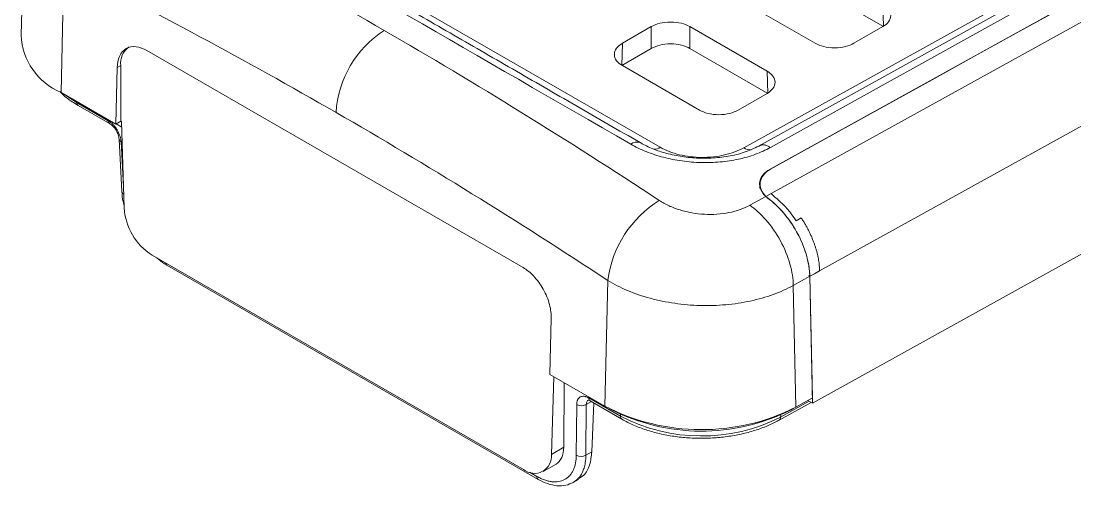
# Model space of a CAD drawing. Header units: millimetres. Extents: x 6 to 426, y 10 to 307.
# Drawn here: x 300.4 to 339.02, y 95.99 to 113.03 of the extents above; entities that cross this region are included whole.
import ezdxf

# ---------------------------------------------------------------- set-up
doc = ezdxf.new("R2010")
doc.units = ezdxf.units.MM

msp = doc.modelspace()

# ---------------------------------------------------------------- linework, layer by layer
at = {"color": 7, "linetype": 'Continuous', "lineweight": 15}
for p, q in [((357.6313, 125.4741), (326.8862, 108.3888)), ((327.451, 108.4625), (358.1581, 125.5244)), ((327.8572, 108.3971), (358.5657, 125.4597)), ((360.4367, 124.7301), (327.8871, 106.712)), ((329.661, 103.8754), (362.0202, 121.7971)), ((323.8197, 108.4057), (308.0499, 117.5094)), ((362.0918, 117.1839), (329.4052, 99.0198)), ((300.539, 116.9642), (300.3963, 112.5135)), ((301.9631, 115.0324), (301.8599, 110.4191)), ((332.0034, 112.8305), (329.1501, 114.4777)), ((326.6752, 113.8513), (329.5038, 112.2184)), ((331.9787, 113.6471), (332.0034, 112.8305)), ((323.4934, 112.8308), (322.4326, 112.2184)), ((323.4934, 112.8308), (323.4934, 112.0285)), ((327.7361, 111.1979), (324.9074, 112.8308)), ((324.9074, 112.0285), (324.9074, 112.8308)), ((330.9178, 112.2184), (331.9787, 112.8308)), ((322.4079, 111.4018), (322.4326, 112.2184)), ((323.4934, 112.0285), (322.4079, 111.4018)), ((327.7608, 110.3813), (324.9074, 112.0285)), ((305.0058, 111.9546), (318.7944, 103.9946)), ((303.8711, 109.258), (303.9174, 111.3261)), ((303.9174, 111.3261), (304.0479, 111.4014)), ((304.0479, 111.4014), (304.0479, 109.36)), ((322.4326, 111.4021), (325.2612, 109.7691)), ((327.7361, 111.1979), (327.7608, 110.3813)), ((301.8599, 110.4191), (303.8711, 109.258)), ((326.6752, 109.7691), (327.7361, 110.3816)), ((302.4325, 110.0502), (303.5908, 109.3816)), ((302.4843, 109.9411), (303.6425, 109.2724)), ((303.8711, 109.258), (304.0479, 109.36)), ((304.0777, 109.3428), (304.0479, 109.36)), ((304.0777, 109.3428), (304.1715, 106.1853)), ((303.8757, 109.2606), (304.0837, 109.1406)), ((303.9888, 108.7051), (304.0902, 106.7811)), ((327.494, 108.4773), (327.451, 108.4625)), ((327.4823, 107.089), (327.4685, 106.8917)), ((327.693, 106.604), (327.107, 106.2796)), ((327.8864, 106.7108), (327.6956, 106.6051)), ((328.9858, 105.8211), (328.8052, 105.7142)), ((305.1962, 104.4511), (318.8095, 96.5923)), ((305.7364, 104.0878), (319.3497, 96.2291)), ((321.7923, 98.9123), (321.8955, 103.5257)), ((328.6973, 103.3414), (329.3044, 103.6777)), ((329.4052, 99.0198), (329.301, 103.6759)), ((329.303, 103.6749), (329.4763, 103.7709)), ((329.4044, 99.2123), (329.3044, 103.6777)), ((329.4763, 103.7709), (329.6633, 103.8745)), ((328.6973, 103.3414), (328.7954, 98.8738)), ((319.8273, 102.1415), (319.781, 100.0734)), ((319.781, 100.0734), (321.7923, 98.9123)), ((319.8342, 97.1435), (319.9218, 99.9921)), ((320.303, 99.772), (320.2845, 97.4035)), ((320.7444, 97.1148), (320.7589, 98.9718)), ((321.0978, 97.113), (321.1123, 98.9701)), ((321.2066, 99.2122), (322.3649, 98.5435)), ((321.2584, 99.103), (322.4166, 98.4344)), ((321.3851, 99.0298), (321.3138, 97.2377)), ((328.1818, 98.402), (329.3501, 99.0512)), ((328.7954, 98.8738), (329.4044, 99.2123)), ((329.2337, 99.1174), (329.4052, 99.0198)), ((328.6978, 98.821), (328.6174, 98.7764)), ((319.8342, 97.1435), (320.2845, 97.4035)), ((321.0978, 97.113), (321.3138, 97.2377)), ((319.5344, 96.5206), (320.0029, 96.791)), ((320.6111, 96.1029), (320.828, 96.2281))]:
    msp.add_line(p, q, dxfattribs=at)
at = {"color": 8, "linetype": 'Continuous', "lineweight": 15}
for p, q in [((302.4316, 110.089), (302.4325, 110.0502)), ((304.0618, 108.6109), (304.1482, 106.9699)), ((329.2615, 103.6983), (329.302, 103.6752)), ((321.1123, 98.9701), (321.3005, 99.0787)), ((328.2337, 98.5112), (329.2786, 99.0919)), ((322.3649, 98.5435), (322.3634, 98.6115)), ((328.2354, 98.5856), (328.2337, 98.5112)), ((328.6175, 98.7797), (328.6174, 98.7764)), ((319.0306, 96.4926), (319.2979, 96.3382))]:
    msp.add_line(p, q, dxfattribs=at)
at = {"color": 7, "linetype": 'Continuous', "lineweight": 15, "flags": 128}
for points in [[(359.6615, 125.2328), (341.8466, 115.3634), (327.847, 107.6069)], [(327.8604, 107.598), (330.4635, 109.0402), (333.7899, 110.8831), (335.4532, 111.8046), (337.1164, 112.726), (338.7796, 113.6475), (340.4428, 114.5689), (343.7693, 116.4117), (344.2016, 116.6512), (345.9307, 117.6091), (349.3889, 119.5249), (351.118, 120.4828), (352.8471, 121.4406), (354.5762, 122.3985), (356.3053, 123.3564), (359.6756, 125.2233)]]:
    msp.add_lwpolyline(points, dxfattribs=at)
at = {"color": 8, "linetype": 'Continuous', "lineweight": 15, "flags": 128}
msp.add_lwpolyline([(302.4325, 110.0502), (302.0454, 110.3077), (302.0239, 110.3244)], dxfattribs=at)
at = {"color": 7, "linetype": 'Continuous', "lineweight": 15}
for centre, radius, start, end in [((302.7709, 112.6143), 2.3768, 182.4308, 247.46092), ((315.7875, 109.4451), 3.8565, 122.67417, 176.45976), ((304.7599, 111.4929), 0.7179, 123.98571, 187.32637), ((322.9581, 108.2611), 0.3396, 67.90863, 130.03152), ((325.9682, 102.9765), 4.1095, 122.08852, 172.3198), ((306.4059, 106.3357), 2.2394, 183.84995, 237.30491), ((320.9372, 99.2908), 0.3654, 240.80136, 298.63015), ((325.3316, 105.758), 7.7065, 242.66055, 296.7095), ((325.3314, 105.3074), 7.3111, 242.66059, 296.70945), ((325.3308, 104.2492), 6.4305, 242.53442, 296.83562), ((319.2101, 97.0757), 0.6277, 230.34512, 6.20236), ((320.9227, 97.4338), 0.3654, 240.80037, 298.63111)]:
    msp.add_arc(centre, radius, start, end, dxfattribs=at)
at = {"color": 8, "linetype": 'Continuous', "lineweight": 15}
for centre, radius, start, end in [((302.555, 110.0415), 0.1228, 175.90419, 234.80571), ((303.7129, 109.3727), 0.1224, 175.85293, 235.41434), ((304.1081, 108.722), 0.1204, 187.60512, 247.36366), ((323.5642, 108.8187), 0.4857, 272.30678, 301.74451), ((327.1296, 108.7527), 0.4378, 236.21146, 272.97916), ((304.2072, 106.7974), 0.1182, 187.89131, 244.58349), ((305.7997, 104.1816), 0.1131, 187.14768, 235.97927), ((321.3292, 99.2034), 0.1228, 175.90419, 234.80571), ((322.4874, 98.5347), 0.1228, 175.90031, 234.84296), ((328.1124, 98.5019), 0.1217, 304.81138, 4.40074), ((319.4205, 96.3295), 0.1228, 175.90596, 234.81787)]:
    msp.add_arc(centre, radius, start, end, dxfattribs=at)
at = {"color": 7, "linetype": 'Continuous', "lineweight": 15}
msp.add_ellipse((319.2589, 98.0358), major_axis=(-0.7526, 1.2397), ratio=0.5620769, start_param=3.1291684, end_param=3.8797412, dxfattribs=at)
for points in [[(313.7055, 112.6913), (310.34, 114.6342), (306.9714, 116.4406), (303.6079, 118.1062)], [(306.9122, 117.6582), (311.8971, 114.7817), (317.1833, 111.73), (322.7396, 108.5212)], [(301.9631, 115.0324), (305.2859, 113.387), (308.6137, 111.6025), (311.9384, 109.6832)], [(323.7851, 106.4582), (320.4336, 108.669), (317.0711, 110.7484), (313.7055, 112.6913)], [(311.9384, 109.6832), (315.2631, 107.7639), (318.5848, 105.7097), (321.8955, 103.5257)], [(327.693, 106.6039), (327.7342, 106.5652), (327.7799, 106.5268), (327.8299, 106.4884)], [(327.862, 106.4628), (327.8016, 106.5109), (327.7457, 106.5585), (327.6955, 106.6051)], [(328.8052, 105.7142), (328.6067, 106.0107), (328.3747, 106.2769), (328.1299, 106.4887)]]:
    msp.add_open_spline(points, degree=3, dxfattribs=at)
for points, knots in [([(307.316, 117.6796), (307.5073, 117.5691), (307.8898, 117.3483), (308.467, 117.0151), (309.0466, 116.6805), (309.6289, 116.3444), (310.2138, 116.0068), (310.8012, 115.6676), (311.3913, 115.327), (311.9839, 114.9849), (312.5792, 114.6412), (313.177, 114.2961), (313.7775, 113.9495), (314.3805, 113.6013), (315.1592, 113.1518), (316.1165, 112.5992), (317.2565, 111.9411), (318.405, 111.278), (319.5621, 110.6101), (320.7279, 109.9371), (321.9017, 109.2595), (322.691, 108.8038), (323.0858, 108.5758)], [0, 0, 0, 0, 0.03850427, 0.07699652, 0.11547808, 0.15395029, 0.1924145, 0.23087203, 0.26932425, 0.30777248, 0.34621807, 0.38466236, 0.42310669, 0.46155242, 0.50000088, 0.57139666, 0.64278899, 0.71418648, 0.78559773, 0.85703134, 0.9284959, 1, 1, 1, 1]), ([(331.9787, 112.8308), (332.0621, 112.8789), (332.1368, 112.9396), (332.2419, 113.0798), (332.2716, 113.1592), (332.2716, 113.3186), (332.2419, 113.398), (332.1368, 113.5383), (332.0621, 113.599), (331.9787, 113.6471)], [0, 0, 0, 0, 0.25, 0.25, 0.5, 0.5, 0.75, 0.75, 1, 1, 1, 1]), ([(324.9074, 112.8308), (324.8241, 112.8789), (324.719, 112.922), (324.4761, 112.9827), (324.3385, 112.9999), (324.0624, 112.9999), (323.9248, 112.9827), (323.6819, 112.922), (323.5768, 112.8789), (323.4934, 112.8308)], [0, 0, 0, 0, 0.25, 0.25, 0.5, 0.5, 0.75, 0.75, 1, 1, 1, 1]), ([(303.9174, 111.3261), (303.9207, 111.4723), (303.947, 111.6169), (304.0572, 111.8627), (304.1414, 111.9628), (304.354, 112.0855), (304.4816, 112.1078), (304.7454, 112.078), (304.8808, 112.0268), (305.0058, 111.9546)], [0, 0, 0, 0, 0.25, 0.25, 0.5, 0.5, 0.75, 0.75, 1, 1, 1, 1]), ([(322.4326, 112.2184), (322.3492, 112.1703), (322.2745, 112.1096), (322.1694, 111.9693), (322.1397, 111.8899), (322.1397, 111.7305), (322.1694, 111.6511), (322.2745, 111.5109), (322.3492, 111.4502), (322.4326, 111.4021)], [0, 0, 0, 0, 0.25, 0.25, 0.5, 0.5, 0.75, 0.75, 1, 1, 1, 1]), ([(324.9074, 112.0285), (324.8241, 112.0766), (324.719, 112.1197), (324.4761, 112.1805), (324.3385, 112.1976), (324.0624, 112.1976), (323.9248, 112.1805), (323.6819, 112.1197), (323.5768, 112.0766), (323.4934, 112.0285)], [0, 0, 0, 0, 0.25, 0.25, 0.5, 0.5, 0.75, 0.75, 1, 1, 1, 1]), ([(329.5038, 112.2184), (329.5872, 112.1703), (329.6923, 112.1271), (329.9352, 112.0664), (330.0728, 112.0493), (330.3489, 112.0493), (330.4865, 112.0664), (330.7294, 112.1271), (330.8345, 112.1703), (330.9178, 112.2184)], [0, 0, 0, 0, 0.25, 0.25, 0.5, 0.5, 0.75, 0.75, 1, 1, 1, 1]), ([(327.7361, 110.3816), (327.8194, 110.4297), (327.8941, 110.4903), (327.9993, 110.6306), (328.029, 110.71), (328.029, 110.8694), (327.9993, 110.9488), (327.8941, 111.0891), (327.8194, 111.1497), (327.7361, 111.1979)], [0, 0, 0, 0, 0.25, 0.25, 0.5, 0.5, 0.75, 0.75, 1, 1, 1, 1]), ([(301.8182, 110.45), (301.8541, 110.4119), (301.9806, 110.2774), (302.2088, 110.1087), (302.41, 109.9863), (302.4843, 109.9411)], [0, 0, 0, 0, 0.2002088, 0.7046692, 1, 1, 1, 1]), ([(325.2612, 109.7691), (325.3445, 109.721), (325.4496, 109.6779), (325.6926, 109.6172), (325.8302, 109.6001), (326.1062, 109.6001), (326.2438, 109.6172), (326.4868, 109.6779), (326.5919, 109.721), (326.6752, 109.7691)], [0, 0, 0, 0, 0.25, 0.25, 0.5, 0.5, 0.75, 0.75, 1, 1, 1, 1]), ([(303.5908, 109.3816), (303.6006, 109.3757), (303.6203, 109.3639), (303.6497, 109.3436), (303.6837, 109.3178), (303.7221, 109.2852), (303.7781, 109.2311), (303.8445, 109.1543), (303.9154, 109.0515), (303.9746, 108.9414), (304.0127, 108.8472), (304.0355, 108.7724), (304.0485, 108.7172), (304.0578, 108.6629), (304.0604, 108.6283), (304.0618, 108.6109)], [0, 0, 0, 0, 0.0417535, 0.0834574, 0.1252803, 0.1877098, 0.2501215, 0.3750284, 0.4999528, 0.6248741, 0.7498156, 0.8119407, 0.8745586, 0.9370811, 1, 1, 1, 1]), ([(303.6425, 109.2724), (303.6858, 109.242), (303.7725, 109.181), (303.8847, 109.0319), (303.9663, 108.8637), (303.9813, 108.7579), (303.9888, 108.705)], [0, 0, 0, 0, 0.2496979, 0.4996761, 0.7498136, 1, 1, 1, 1]), ([(327.4936, 108.481), (327.3244, 108.398), (326.9901, 108.234), (326.3961, 108.0808), (325.778, 108.0018), (325.1546, 107.999), (324.5515, 108.0646), (323.9902, 108.1912), (323.4806, 108.365), (323.1933, 108.5168), (323.0519, 108.5914)], [0, 0, 0, 0, 0.1377715, 0.2721537, 0.4024705, 0.5294398, 0.6528127, 0.7720336, 0.8878475, 1, 1, 1, 1]), ([(322.7396, 108.5212), (322.9159, 108.4194), (323.1054, 108.3279), (323.5107, 108.1654), (323.7228, 108.0961), (324.0511, 108.0103), (324.1624, 107.9847), (324.3889, 107.9395), (324.5046, 107.9199), (324.8535, 107.8712), (325.0864, 107.8521), (325.4363, 107.8432), (325.553, 107.8435), (325.7866, 107.851), (325.9037, 107.8581), (326.2479, 107.8893), (326.4704, 107.9231), (326.9019, 108.0165), (327.1122, 108.0768), (327.5039, 108.2197), (327.6871, 108.3026), (327.8571, 108.397)], [0, 0, 0, 0, 0.125, 0.125, 0.25, 0.25, 0.3125, 0.3125, 0.375, 0.375, 0.5, 0.5, 0.5625, 0.5625, 0.625, 0.625, 0.75, 0.75, 0.875, 0.875, 1, 1, 1, 1]), ([(326.8862, 108.3888), (326.6822, 108.2755), (326.4398, 108.1853), (325.9136, 108.0645), (325.6301, 108.034), (325.0639, 108.0371), (324.7814, 108.0708), (324.2593, 108.1973), (324.0199, 108.2901), (323.8197, 108.4057)], [0, 0, 0, 0, 0.25, 0.25, 0.5, 0.5, 0.75, 0.75, 1, 1, 1, 1]), ([(327.847, 107.6069), (327.7393, 107.5473), (327.6525, 107.4765), (327.5555, 107.3558), (327.5295, 107.314), (327.49, 107.2276), (327.4763, 107.1825), (327.4624, 107.0912), (327.462, 107.0454), (327.4742, 106.9536), (327.487, 106.907), (327.5442, 106.7709), (327.6071, 106.6839), (327.693, 106.604)], [0, 0, 0, 0, 0.25, 0.25, 0.375, 0.375, 0.5, 0.5, 0.625, 0.625, 0.75, 0.75, 1, 1, 1, 1]), ([(327.6956, 106.6055), (327.6139, 106.684), (327.5547, 106.7688), (327.483, 106.9504), (327.4727, 107.0412), (327.502, 107.2228), (327.541, 107.3087), (327.6685, 107.4689), (327.7537, 107.5389), (327.8604, 107.598)], [0, 0, 0, 0, 0.25, 0.25, 0.5, 0.5, 0.75, 0.75, 1, 1, 1, 1]), ([(304.0902, 106.781), (304.0988, 106.6597), (304.1099, 106.5041), (304.1576, 106.3369), (304.1681, 106.3001)], [0, 0, 0, 0, 0.7796873, 1, 1, 1, 1]), ([(328.1299, 106.4887), (328.112, 106.5042), (328.0763, 106.5352), (328.0253, 106.5806), (327.9765, 106.625), (327.9299, 106.6685), (327.9009, 106.6967), (327.8864, 106.7108)], [0, 0, 0, 0, 0.2028769, 0.4040261, 0.6037339, 0.8022927, 1, 1, 1, 1]), ([(327.107, 106.2796), (326.996, 106.2181), (326.8764, 106.165), (326.6205, 106.0747), (326.4827, 106.0373), (326.1976, 105.9809), (326.0512, 105.9619), (325.7505, 105.9419), (325.5952, 105.9412), (325.2896, 105.9581), (325.1378, 105.9755), (324.8363, 106.0286), (324.6884, 106.0641), (324.4067, 106.1505), (324.2713, 106.2018), (324.0141, 106.32), (323.8949, 106.3858), (323.7851, 106.4582)], [0, 0, 0, 0, 0.125, 0.125, 0.25, 0.25, 0.375, 0.375, 0.5, 0.5, 0.625, 0.625, 0.75, 0.75, 0.875, 0.875, 1, 1, 1, 1]), ([(328.6973, 103.3414), (328.6926, 103.5719), (328.6544, 103.837), (328.4968, 104.3995), (328.377, 104.696), (328.0731, 105.2576), (327.8896, 105.5212), (327.5023, 105.9654), (327.2995, 106.1457), (327.107, 106.2796)], [0, 0, 0, 0, 0.25, 0.25, 0.5, 0.5, 0.75, 0.75, 1, 1, 1, 1]), ([(329.3044, 103.6777), (329.301, 103.7979), (329.2903, 103.9206), (329.2504, 104.1724), (329.222, 104.3012), (329.1477, 104.5648), (329.1026, 104.6958), (328.9981, 104.9559), (328.9386, 105.085), (328.7371, 105.4697), (328.5796, 105.7077), (328.2225, 106.1455), (328.0322, 106.3329), (327.8299, 106.4884)], [0, 0, 0, 0, 0.125, 0.125, 0.25, 0.25, 0.375, 0.375, 0.5, 0.5, 0.75, 0.75, 1, 1, 1, 1]), ([(327.862, 106.4628), (327.984, 106.3658), (328.1028, 106.2557), (328.327, 106.018), (328.4324, 105.8906), (328.7213, 105.4965), (328.8764, 105.2198), (329.1069, 104.6993), (329.1833, 104.4556), (329.2793, 104.0244), (329.2993, 103.8364), (329.3031, 103.6748)], [0, 0, 0, 0, 0.125, 0.125, 0.25, 0.25, 0.5, 0.5, 0.75, 0.75, 1, 1, 1, 1]), ([(329.6633, 103.8747), (329.6623, 103.9057), (329.6602, 103.9682), (329.6524, 104.0646), (329.6412, 104.1636), (329.6261, 104.2651), (329.6071, 104.3689), (329.5841, 104.4749), (329.557, 104.5828), (329.5259, 104.6924), (329.4906, 104.8035), (329.4512, 104.9158), (329.4075, 105.029), (329.3597, 105.1429), (329.3076, 105.2571), (329.2514, 105.3714), (329.1911, 105.4854), (329.1267, 105.5987), (329.0585, 105.7111), (329.0101, 105.7844), (328.9858, 105.8211)], [0, 0, 0, 0, 0.0508135, 0.1021847, 0.1541137, 0.2066005, 0.2596451, 0.3132477, 0.3674081, 0.4221264, 0.4774027, 0.5332369, 0.5896291, 0.6465793, 0.7040876, 0.7621539, 0.8207783, 0.8799607, 0.9397013, 1, 1, 1, 1]), ([(305.3736, 104.3487), (305.392, 104.3317), (305.5093, 104.2231), (305.6325, 104.1497), (305.7364, 104.0879)], [0, 0, 0, 0, 0.1564424, 1, 1, 1, 1]), ([(318.7944, 103.9946), (318.9194, 103.9225), (319.0537, 103.818), (319.3121, 103.5463), (319.4355, 103.3791), (319.6371, 103.0173), (319.7148, 102.8238), (319.8113, 102.4586), (319.8306, 102.2877), (319.8273, 102.1415)], [0, 0, 0, 0, 0.25, 0.25, 0.5, 0.5, 0.75, 0.75, 1, 1, 1, 1]), ([(321.8955, 103.5257), (322.1192, 103.3876), (322.3624, 103.2633), (322.8874, 103.0421), (323.164, 102.9476), (323.5957, 102.8303), (323.7426, 102.7952), (324.0425, 102.7333), (324.1963, 102.7063), (324.6587, 102.6393), (324.9693, 102.6128), (325.595, 102.5954), (325.9131, 102.605), (326.5291, 102.6602), (326.8294, 102.7054), (327.268, 102.8), (327.4129, 102.8362), (327.6929, 102.9164), (327.8286, 102.9603), (328.2228, 103.1038), (328.4688, 103.2147), (328.6973, 103.3414)], [0, 0, 0, 0, 0.125, 0.125, 0.25, 0.25, 0.3125, 0.3125, 0.375, 0.375, 0.5, 0.5, 0.625, 0.625, 0.75, 0.75, 0.8125, 0.8125, 0.875, 0.875, 1, 1, 1, 1]), ([(320.7589, 98.9718), (320.7592, 98.9827), (320.7598, 99.0044), (320.763, 99.0354), (320.7687, 99.07), (320.7784, 99.1069), (320.7982, 99.1571), (320.833, 99.2092), (320.8887, 99.253), (320.9567, 99.2756), (321.0212, 99.2768), (321.0762, 99.2669), (321.1188, 99.254), (321.1624, 99.2363), (321.1919, 99.2202), (321.2066, 99.2122)], [0, 0, 0, 0, 0.0417677, 0.0834856, 0.1253219, 0.18777, 0.250198, 0.3751282, 0.5000608, 0.6249738, 0.7498921, 0.812001, 0.8746002, 0.9371025, 1, 1, 1, 1]), ([(321.1869, 99.1372), (321.1906, 99.1372), (321.1985, 99.1372), (321.2378, 99.1147), (321.2583, 99.103)], [0, 0, 0, 0, 0.47939951, 1, 1, 1, 1]), ([(322.4166, 98.4344), (322.4876, 98.3951), (322.6925, 98.2817), (323.0664, 98.1199), (323.545, 97.9629), (324.0535, 97.8449), (324.5828, 97.7671), (325.1242, 97.7306), (325.6689, 97.7359), (326.208, 97.7829), (326.7326, 97.8709), (327.2344, 97.9988), (327.6964, 98.1622), (328.0043, 98.3049), (328.1569, 98.3884), (328.1818, 98.402)], [0, 0, 0, 0, 0.04551186, 0.13145869, 0.21731693, 0.30305046, 0.38867274, 0.47422179, 0.55974506, 0.64529248, 0.73090283, 0.81662981, 0.90252642, 0.98408564, 1, 1, 1, 1]), ([(319.2979, 96.3382), (319.3217, 96.3249), (319.3693, 96.2982), (319.4402, 96.2632), (319.5108, 96.232), (319.604, 96.1961), (319.7188, 96.1616), (319.8522, 96.1374), (319.9803, 96.1307), (320.1419, 96.1451), (320.3251, 96.2065), (320.4753, 96.3241), (320.5726, 96.4487), (320.6335, 96.5568), (320.6818, 96.6783), (320.7167, 96.8126), (320.7392, 96.9575), (320.7427, 97.0623), (320.7444, 97.1148)], [0, 0, 0, 0, 0.0313254, 0.0625708, 0.093808, 0.125109, 0.1875575, 0.2500598, 0.3124731, 0.3750783, 0.4999624, 0.6248515, 0.6873625, 0.7498957, 0.8123194, 0.8748395, 0.9373292, 1, 1, 1, 1]), ([(321.3138, 97.2377), (321.2943, 97.0746), (321.2539, 96.7366), (321.0699, 96.3897), (320.8783, 96.284), (320.8035, 96.2428)], [0, 0, 0, 0, 0.3624433, 0.7513159, 1, 1, 1, 1]), ([(319.3496, 96.2291), (319.4651, 96.1704), (319.6976, 96.0523), (320.0415, 95.9839), (320.3663, 95.9943), (320.5475, 96.0771), (320.6383, 96.1186)], [0, 0, 0, 0, 0.24648462, 0.49601307, 0.74753799, 1, 1, 1, 1])]:
    msp.add_open_spline(points, degree=3, knots=knots, dxfattribs=at)
at = {"color": 8, "linetype": 'Continuous', "lineweight": 15}
for points, knots in [([(327.8572, 108.3971), (327.8198, 108.4199), (327.7452, 108.4655), (327.6369, 108.4953), (327.551, 108.5005), (327.5084, 108.4832), (327.494, 108.4773)], [0, 0, 0, 0, 0.2852729, 0.5705459, 0.8558181, 1, 1, 1, 1]), ([(321.1123, 98.9701), (321.1137, 98.9935), (321.1163, 99.0376), (321.1393, 99.0985), (321.1696, 99.1223), (321.1878, 99.1366)], [0, 0, 0, 0, 0.31113982, 0.58529006, 1, 1, 1, 1]), ([(320.6301, 96.1166), (320.6933, 96.1588), (320.8303, 96.2504), (320.9543, 96.4419), (321.035, 96.6474), (321.0847, 96.8517), (321.0932, 97.0211), (321.0978, 97.113)], [0, 0, 0, 0, 0.22699231, 0.4922334, 0.63017683, 0.79944032, 1, 1, 1, 1])]:
    msp.add_open_spline(points, degree=3, knots=knots, dxfattribs=at)

doc.saveas('drawing.dxf')
